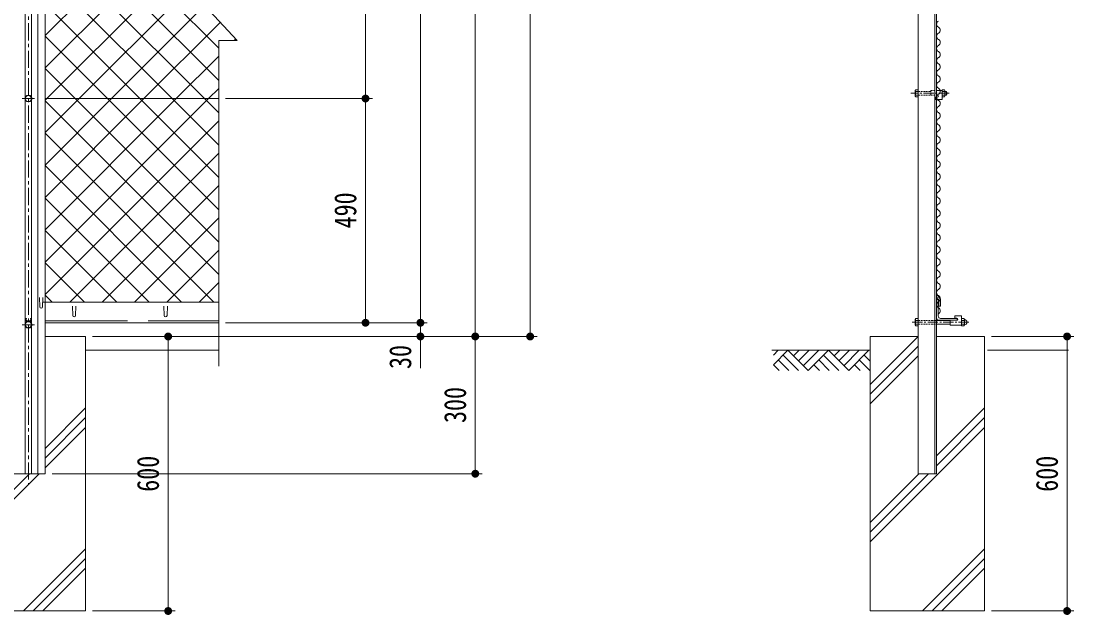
# Model space of a CAD drawing. Units: millimetres, scale not verified. Extents: x -4455 to 4455, y -3150 to 3150.
# Drawn here: x -1509 to 793, y -767 to 531 of the extents above; entities that cross this region are included whole.
import ezdxf
from ezdxf.enums import TextEntityAlignment as Align

# ---------------------------------------------------------------- set-up
doc = ezdxf.new("R2010")
doc.units = ezdxf.units.MM
doc.header["$LTSCALE"] = 30
for name, pattern in [('DASHED', [7.5, 6, -1.5]), ('USER1', [2, 1.25, -0.25, 0.25, -0.25]), ('USER2', [0.1875, 0.125, -0.0625]), ('USER3', [4, 2.5, -0.5, 0.5, -0.5]), ('USER4', [1.125, 0.75, -0.125, 0.125, -0.125])]:
    doc.linetypes.add(name, pattern=pattern)
for name, color, linetype, lineweight in [('0-1_D-STR2', 2, 'Continuous', 13), ('0-2_D-STR1', 1, 'Continuous', 18), ('0-3_D-STR-DIM', 4, 'Continuous', 13), ('0-4_D-BMK', 2, 'USER4', 13), ('0-5_8部品', 7, 'Continuous', 9), ('0-6_D-STR3', 3, 'Continuous', 13), ('0-7_GL', 7, 'Continuous', 9), ('0-9_0', 1, 'Continuous', 18), ('0-B_SUNPOU', 1, 'Continuous', 18), ('0-C_7詳細', 3, 'Continuous', 18), ('0-E_1部材', 7, 'Continuous', 9), ('0-F_4基礎', 4, 'Continuous', 18)]:
    doc.layers.add(name, color=color, linetype=linetype, lineweight=lineweight)
doc.styles.add('ＭＳ ゴシック', font='')
doc.styles.get('ＭＳ ゴシック').set_extended_font_data('MS Gothic')

# ---------------------------------------------------------------- blocks, each defined once
blk = doc.blocks.new('M1')
at = {"layer": '0-B_SUNPOU'}
blk.add_line((-7.5, 0), (-57.86, 0), dxfattribs=at)
for points in [[(0, 0), (-7.5, 0), (-7.44, 0.94)], [(0, 0), (-7.44, -0.94), (-7.5, 0)], [(0, 0), (-7.44, 0.94), (-7.26, 1.87)], [(0, 0), (-7.26, -1.87), (-7.44, -0.94)], [(0, 0), (-7.26, 1.87), (-6.97, 2.76)], [(0, 0), (-6.97, -2.76), (-7.26, -1.87)], [(0, 0), (-6.97, 2.76), (-6.57, 3.61)], [(0, 0), (-6.57, -3.61), (-6.97, -2.76)], [(0, 0), (-6.57, 3.61), (-6.07, 4.41)], [(0, 0), (-6.07, -4.41), (-6.57, -3.61)], [(0, 0), (-6.07, 4.41), (-5.47, 5.13)], [(0, 0), (-5.47, -5.13), (-6.07, -4.41)], [(0, 0), (-5.47, 5.13), (-4.78, 5.78)], [(0, 0), (-4.78, -5.78), (-5.47, -5.13)], [(0, 0), (-4.78, 5.78), (-4.02, 6.33)], [(0, 0), (-4.02, -6.33), (-4.78, -5.78)], [(0, 0), (-4.02, 6.33), (-3.19, 6.79)], [(0, 0), (-3.19, -6.79), (-4.02, -6.33)], [(0, 0), (-3.19, 6.79), (-2.32, 7.13)], [(0, 0), (-2.32, -7.13), (-3.19, -6.79)], [(0, 0), (-2.32, 7.13), (-1.41, 7.37)], [(0, 0), (-1.41, -7.37), (-2.32, -7.13)], [(0, 0), (-1.41, 7.37), (-0.47, 7.49)], [(0, 0), (-0.47, -7.49), (-1.41, -7.37)], [(0, 0), (-0.47, 7.49), (0.47, 7.49)], [(0, 0), (0.47, -7.49), (-0.47, -7.49)], [(0, 0), (0.47, 7.49), (1.41, 7.37)], [(0, 0), (1.41, 7.37), (2.32, 7.13)], [(0, 0), (2.32, 7.13), (3.19, 6.79)], [(0, 0), (3.19, 6.79), (4.02, 6.33)], [(0, 0), (4.02, 6.33), (4.78, 5.78)], [(0, 0), (4.78, 5.78), (5.47, 5.13)], [(0, 0), (5.47, 5.13), (6.07, 4.41)], [(0, 0), (6.07, 4.41), (6.57, 3.61)], [(0, 0), (6.57, 3.61), (6.97, 2.76)], [(0, 0), (6.97, 2.76), (7.26, 1.87)], [(0, 0), (7.26, 1.87), (7.44, 0.94)], [(0, 0), (7.44, 0.94), (7.5, 0)], [(0, 0), (1.41, -7.37), (0.47, -7.49)], [(0, 0), (2.32, -7.13), (1.41, -7.37)], [(0, 0), (3.19, -6.79), (2.32, -7.13)], [(0, 0), (4.02, -6.33), (3.19, -6.79)], [(0, 0), (4.78, -5.78), (4.02, -6.33)], [(0, 0), (5.47, -5.13), (4.78, -5.78)], [(0, 0), (6.07, -4.41), (5.47, -5.13)], [(0, 0), (6.57, -3.61), (6.07, -4.41)], [(0, 0), (6.97, -2.76), (6.57, -3.61)], [(0, 0), (7.26, -1.87), (6.97, -2.76)], [(0, 0), (7.44, -0.94), (7.26, -1.87)], [(0, 0), (7.5, 0), (7.44, -0.94)]]:
    blk.add_solid(points, dxfattribs=at)
blk = doc.blocks.new('GL-マーク')
at = {"layer": '0-9_0'}
for p, q in [((-418.12, -21.21), (-396.91, 0)), ((-418.12, -63.64), (-354.48, 0)), ((-354.48, 0), (-265.86, -88.62)), ((-304.52, 0), (-329.5, -24.98)), ((-262.09, 0), (-308.29, -46.2)), ((-219.67, 0), (-287.08, -67.41)), ((-177.24, 0), (-265.86, -88.62)), ((-177.24, 0), (-88.62, -88.62)), ((-127.28, 0), (-152.26, -24.98)), ((-84.85, 0), (-131.05, -46.19)), ((-42.43, 0), (-109.83, -67.41)), ((0, 0), (-88.62, -88.62)), ((-396.91, -42.43), (-350.71, -88.62)), ((-375.7, -21.21), (-308.29, -88.62)), ((-219.67, -42.43), (-173.47, -88.62)), ((-198.45, -21.21), (-131.05, -88.62)), ((3.77, -88.62), (-42.43, -42.43)), ((4.99, -47.42), (-21.21, -21.21)), ((-418.12, -63.64), (-393.14, -88.62)), ((-240.88, -63.64), (-215.9, -88.62)), ((-38.66, -88.62), (-63.64, -63.64))]:
    blk.add_line(p, q, dxfattribs=at)

msp = doc.modelspace()

# ---------------------------------------------------------------- linework, layer by layer
at = {"layer": '0-1_D-STR2'}
for p, q in [((-1456.73, 499.62), (-1104.34, 852.01)), ((-1077.07, 472.1), (-1456.73, 851.76)), ((-1456.73, 428.91), (-1077.07, 808.57)), ((-1077.07, 401.39), (-1456.73, 781.05)), ((-1452.92, 362.01), (-1077.07, 737.86)), ((-1108.4, 362.01), (-1456.73, 710.34)), ((-1382.21, 362.01), (-1077.07, 667.15)), ((-1179.11, 362.01), (-1456.73, 639.63)), ((-1249.83, 362.01), (-1456.73, 568.92)), ((-1320.54, 362.01), (-1456.73, 498.21)), ((-1043.48, 488.61), (-1040.16, 491.93)), ((-1391.25, 362.01), (-1456.73, 427.49)), ((-1456.73, 358.19), (-1452.92, 362.01)), ((-1456.73, 287.48), (-1382.21, 362.01)), ((-1077.07, -22.88), (-1456.73, 356.78)), ((-1077.07, 47.83), (-1391.25, 362.01)), ((-1077.07, 118.54), (-1320.54, 362.01)), ((-1077.07, 189.26), (-1249.83, 362.01)), ((-1077.07, 259.97), (-1179.11, 362.01)), ((-1077.07, 330.68), (-1108.4, 362.01)), ((-1456.73, -66.07), (-1077.07, 313.59)), ((-1087.67, -82.99), (-1456.73, 286.07)), ((-1402.94, -82.99), (-1077.07, 242.88)), ((-1158.38, -82.99), (-1456.73, 215.36)), ((-1332.23, -82.99), (-1077.07, 172.17)), ((-1229.09, -82.99), (-1456.73, 144.65)), ((-1261.52, -82.99), (-1077.07, 101.46)), ((-1299.8, -82.99), (-1456.73, 73.94)), ((-1190.81, -82.99), (-1077.07, 30.75)), ((-1370.51, -82.99), (-1456.73, 3.23)), ((-1120.1, -82.99), (-1077.07, -39.96)), ((-1441.22, -82.99), (-1456.73, -67.48))]:
    msp.add_line(p, q, dxfattribs=at)
at = {"layer": '0-1_D-STR2', "color": 7, "lineweight": 9}
msp.add_line((-1456.73, 362.01), (-1077.07, 362.01), dxfattribs=at)
at = {"layer": '0-1_D-STR2'}
for points in [[(-1456.73, 216.77), (-1311.5, 362.01), (-1108.25, 565.26)], [(-1456.73, 146.06), (-1240.79, 362.01), (-1074.2, 528.6)], [(-1456.73, 75.35), (-1170.08, 362.01), (-1077.07, 455.01)], [(-1456.73, 4.64), (-1099.37, 362.01), (-1077.07, 384.3)]]:
    msp.add_lwpolyline(points, dxfattribs=at)
for centre, start, end in [((499.91, 524.71), 118.07249, 241.92751), ((492.8, 511.38), 298.07249, 61.92751), ((499.91, 498.05), 118.07249, 241.92751), ((492.8, 484.71), 298.07249, 61.92751), ((499.91, 471.38), 118.07249, 241.92751), ((492.8, 458.05), 298.07249, 61.92751), ((499.91, 444.71), 118.07249, 241.92751), ((492.8, 431.38), 298.07249, 61.92751), ((499.91, 418.05), 118.07249, 241.92751), ((499.91, 391.38), 118.07249, 241.92751), ((492.8, 404.71), 298.07249, 61.92751), ((499.91, 364.71), 118.07249, 241.92751), ((492.8, 378.05), 298.07249, 61.92751), ((492.8, 351.38), 298.07249, 61.92751), ((499.91, 338.05), 118.07249, 241.92751), ((492.8, 324.71), 298.07249, 61.92751), ((499.91, 311.38), 118.07249, 241.92751), ((492.8, 298.05), 298.07249, 61.92751), ((499.91, 284.71), 118.07249, 241.92751), ((492.8, 271.38), 298.07249, 61.92751), ((499.91, 258.05), 118.07249, 241.92751), ((499.91, 231.38), 118.07249, 241.92751), ((492.8, 244.71), 298.07249, 61.92751), ((499.91, 204.71), 118.07249, 241.92751), ((492.8, 218.05), 298.07249, 61.92751), ((499.91, 178.05), 118.07249, 241.92751), ((492.8, 191.38), 298.07249, 61.92751), ((492.8, 164.71), 298.07249, 61.92751), ((499.91, 151.38), 118.07249, 241.92751), ((492.8, 138.05), 298.07249, 61.92751), ((499.91, 124.71), 118.07249, 241.92751), ((492.8, 111.38), 298.07249, 61.92751), ((499.91, 98.05), 118.07249, 241.92751), ((499.91, 71.38), 118.07249, 241.92751), ((492.8, 84.71), 298.07249, 61.92751), ((499.91, 44.71), 118.07249, 241.92751), ((492.8, 58.05), 298.07249, 61.92751), ((499.91, 18.05), 118.07249, 241.92751), ((492.8, 31.38), 298.07249, 61.92751), ((492.8, 4.71), 298.07249, 61.92751), ((499.91, -8.62), 118.07249, 241.92751), ((492.8, -21.95), 298.07249, 61.92751), ((499.91, -35.29), 118.07249, 241.92751), ((492.8, -48.62), 298.07249, 61.92751), ((499.91, -61.95), 118.07249, 241.92751), ((492.8, -75.29), 298.07249, 61.92751), ((499.91, -88.62), 118.07249, 241.92751), ((492.8, -101.95), 298.07249, 61.92751)]:
    msp.add_arc(centre, 7.56, start, end, dxfattribs=at)
at = {"layer": '0-2_D-STR1'}
for p, q in [((-1500.23, 1827.95), (-1500.24, -457.99)), ((-1486.23, 1827.95), (-1486.24, -457.99)), ((-1472.73, 1810.15), (-1472.74, -457.99)), ((-1456.73, 1810.15), (-1456.74, -457.99)), ((452.15, 1410.88), (452.15, -457.99)), ((488.65, 1402.78), (488.65, -457.99)), ((492.15, 1402.01), (492.15, -457.99)), ((492.21, -65.86), (500.89, -76.35)), ((-1460.74, -82.99), (-1077.07, -82.99)), ((-1396.99, -91.49), (-1396.24, -111.99)), ((-1389.49, -91.49), (-1390.24, -111.99)), ((-1196.99, -91.49), (-1196.24, -111.99)), ((-1189.49, -91.49), (-1190.24, -111.99)), ((492.15, -71.88), (496.89, -77.59)), ((492.15, -77.38), (494.15, -77.38)), ((492.15, -77.38), (492.15, -117.38)), ((496.15, -79.38), (496.15, -113.38)), ((496.89, -91.43), (496.89, -77.59)), ((500.89, -91.43), (496.89, -91.43)), ((500.89, -91.43), (500.89, -76.35)), ((-1456.74, -127.99), (-1077.07, -127.99)), ((499.65, -122.38), (529.65, -122.38)), ((501.15, -118.38), (535.15, -118.38)), ((537.15, -122.38), (537.15, -120.38)), ((-1529.74, -457.99), (-1456.74, -457.99)), ((492.15, -457.99), (452.15, -457.99))]:
    msp.add_line(p, q, dxfattribs=at)
at = {"layer": '0-2_D-STR1', "linetype": 'DASHED'}
msp.add_line((-1456.74, -123.99), (-1077.07, -123.99), dxfattribs=at)
at = {"layer": '0-2_D-STR1'}
for centre, radius, start, end in [((494.15, -79.38), 2, 0, 90), ((-1393.24, -111.99), 3, 180, 0), ((-1193.24, -111.99), 3, 180, 0), ((501.15, -113.38), 5, 180, 270), ((497.15, -117.38), 5, 180, 270), ((535.15, -120.38), 2, 0, 90)]:
    msp.add_arc(centre, radius, start, end, dxfattribs=at)
at = {"layer": '0-3_D-STR-DIM', "color": 1, "lineweight": 18}
for p, q in [((-396.22, 1775.65), (-396.22, -123.49)), ((-636.22, -93.49), (-636.22, 1307.51)), ((-516.22, 1307.51), (-516.22, -123.49)), ((-756.22, 817.51), (-756.22, 396.51)), ((-1062.07, 362.01), (-741.22, 362.01)), ((-1062.07, 362.01), (-741.22, 362.01)), ((-756.22, 327.51), (-756.22, -93.49)), ((-636.22, -93.49), (-636.22, -58.99)), ((-1062.07, -127.99), (-621.22, -127.99)), ((-1062.07, -127.99), (-741.22, -127.99)), ((-1062.07, -127.99), (-621.22, -127.99)), ((-636.22, -127.99), (-636.22, -157.99)), ((-1353.24, -157.99), (-621.22, -157.99)), ((-1353.24, -157.99), (-501.22, -157.99)), ((-1353.24, -157.99), (-501.22, -157.99)), ((-1353.24, -157.99), (-1172.74, -157.99)), ((-1353.24, -157.99), (-381.22, -157.99)), ((612.15, -157.99), (792.65, -157.99)), ((-1187.74, -192.49), (-1187.74, -723.49)), ((-636.22, -192.49), (-636.22, -226.99)), ((-516.22, -192.49), (-516.22, -423.49)), ((777.65, -192.49), (777.65, -723.49)), ((-1441.24, -457.99), (-501.22, -457.99)), ((-1353.24, -757.99), (-1172.74, -757.99)), ((612.15, -757.99), (792.65, -757.99))]:
    msp.add_line(p, q, dxfattribs=at)
at = {"layer": '0-3_D-STR-DIM'}
for p, q in [((-1117.07, 574.77), (-1037.07, 488.61)), ((-1077.07, 488.61), (-1077.07, -223.07)), ((-1077.07, 488.61), (-1037.07, 488.61))]:
    msp.add_line(p, q, dxfattribs=at)
at = {"layer": '0-4_D-BMK', "linetype": 'USER1'}
msp.add_line((-1493.24, 1846.63), (-1493.24, -480.83), dxfattribs=at)
at = {"layer": '0-4_D-BMK'}
for p, q in [((519.77, 373.44), (436.28, 373.44)), ((562.85, -126.83), (437.39, -126.83))]:
    msp.add_line(p, q, dxfattribs=at)
at = {"layer": '0-4_D-BMK', "linetype": 'USER3'}
msp.add_line((-1506.67, -132.44), (-1479.79, -132.44), dxfattribs=at)
msp.add_line((-1506.67, -132.44), (-1479.79, -132.44), dxfattribs=at)
at = {"layer": '0-5_8部品', "color": 1, "linetype": 'USER1', "lineweight": 18}
msp.add_line((-1506.67, 362.01), (-1479.79, 362.01), dxfattribs=at)
at = {"layer": '0-5_8部品'}
for p, q in [((-1469.21, -72.84), (-1468.46, -93.34)), ((-1461.71, -72.84), (-1462.46, -93.34))]:
    msp.add_line(p, q, dxfattribs=at)
at = {"layer": '0-5_8部品', "color": 3, "lineweight": 18}
msp.add_lwpolyline([(-1485.4, 362.01), (-1489.32, 355.22), (-1497.16, 355.22), (-1501.08, 362.01), (-1497.16, 368.8), (-1489.32, 368.8)], close=True, dxfattribs=at)
msp.add_circle((-1493.24, 362.01), 6.8, dxfattribs=at)
at = {"layer": '0-5_8部品'}
msp.add_arc((-1465.46, -93.34), 3, 180, 0, dxfattribs=at)
at = {"layer": '0-6_D-STR3'}
for p, q in [((445.75, 379.36), (446.86, 381.28)), ((445.75, 367.52), (445.75, 379.36)), ((446.44, 377.44), (452.15, 377.44)), ((446.44, 369.44), (452.15, 369.44)), ((446.86, 381.28), (452.15, 381.28)), ((452.15, 365.6), (452.15, 381.28)), ((492.15, 379.76), (504.22, 379.76)), ((492.15, 369.26), (493.97, 369.26)), ((504.22, 365.6), (504.22, 381.28)), ((504.22, 379.76), (504.22, 359.76)), ((509.94, 377.44), (504.22, 377.44)), ((509.94, 369.44), (504.22, 369.44)), ((510.62, 367.52), (510.62, 379.36)), ((510.62, 377.44), (514.18, 377.44)), ((510.62, 369.44), (514.18, 369.44)), ((514.18, 369.44), (514.18, 377.44)), ((445.75, 367.52), (446.86, 365.6)), ((446.86, 365.6), (452.15, 365.6)), ((490.02, 364.76), (493.97, 364.76)), ((490.02, 359.76), (504.22, 359.76)), ((509.51, 365.6), (504.22, 365.6)), ((510.62, 367.52), (509.51, 365.6)), ((531.96, -113.15), (546.96, -113.15)), ((531.96, -118.15), (531.96, -113.15)), ((546.96, -133.15), (546.96, -113.15)), ((445.75, -132.75), (445.75, -120.91)), ((445.75, -132.75), (446.86, -134.67)), ((446.44, -122.83), (452.15, -122.83)), ((446.44, -130.83), (452.15, -130.83)), ((446.86, -134.67), (452.15, -134.67)), ((452.15, -134.67), (452.15, -118.99)), ((487.25, -122.83), (521.96, -122.83)), ((492.15, -130.83), (522.01, -130.83)), ((521.96, -133.15), (521.96, -122.65)), ((521.96, -122.65), (536.71, -122.65)), ((521.96, -133.15), (546.96, -133.15)), ((531.96, -118.15), (536.71, -118.15)), ((552.25, -118.99), (546.96, -118.99)), ((546.96, -118.99), (546.96, -134.67)), ((552.68, -122.83), (546.96, -122.83)), ((552.68, -130.83), (546.96, -130.83)), ((553.36, -120.91), (552.25, -118.99)), ((553.36, -120.91), (553.36, -132.75))]:
    msp.add_line(p, q, dxfattribs=at)
at = {"layer": '0-6_D-STR3', "color": 1, "linetype": 'USER2'}
for p, q in [((452.15, 377.44), (480.02, 377.44)), ((452.15, 369.44), (480.02, 369.44)), ((480.02, 379.76), (480.02, 369.26)), ((480.02, 379.76), (492.15, 379.76)), ((480.02, 369.26), (492.15, 369.26)), ((490.02, 364.76), (490.02, 359.76)), ((-1499.49, -129.69), (-1499.49, -118.76)), ((-1499.49, -129.69), (-1499.49, -118.76)), ((-1497.49, -118.76), (-1499.49, -118.76)), ((-1497.49, -123.76), (-1499.49, -123.76)), ((-1497.49, -123.76), (-1499.49, -123.76)), ((-1498.66, -128.26), (-1499.49, -128.26)), ((-1498.66, -128.26), (-1499.49, -128.26)), ((-1497.49, -126.22), (-1497.49, -118.76)), ((-1497.49, -123.99), (-1488.99, -123.99)), ((-1497.49, -123.99), (-1488.99, -123.99)), ((-1488.99, -118.76), (-1486.99, -118.76)), ((-1488.99, -126.22), (-1488.99, -118.76)), ((-1488.99, -123.76), (-1486.99, -123.76)), ((-1488.99, -123.76), (-1486.99, -123.76)), ((-1487.81, -128.26), (-1486.99, -128.26)), ((-1487.81, -128.26), (-1486.99, -128.26)), ((-1486.99, -129.69), (-1486.99, -118.76)), ((-1486.99, -129.69), (-1486.99, -118.76)), ((452.15, -122.83), (492.15, -122.83)), ((452.15, -130.83), (492.15, -130.83))]:
    msp.add_line(p, q, dxfattribs=at)
at = {"layer": '0-6_D-STR3', "color": 1}
for p, q in [((510.62, 376.64), (514.58, 376.64)), ((510.62, 370.24), (514.58, 370.24))]:
    msp.add_line(p, q, dxfattribs=at)
at = {"layer": '0-6_D-STR3'}
for points in [[(510.62, 379.36), (509.51, 381.28), (504.22, 381.28)], [(445.75, -120.91), (446.86, -118.99), (452.15, -118.99)], [(553.36, -132.75), (552.25, -134.67), (546.96, -134.67)]]:
    msp.add_lwpolyline(points, dxfattribs=at)
msp.add_lwpolyline([(-1485.4, -132.44), (-1489.32, -139.23), (-1497.16, -139.23), (-1501.08, -132.44), (-1497.16, -125.65), (-1489.32, -125.65)], close=True, dxfattribs=at)
msp.add_lwpolyline([(-1485.4, -132.44), (-1489.32, -139.23), (-1497.16, -139.23), (-1501.08, -132.44), (-1497.16, -125.65), (-1489.32, -125.65)], close=True, dxfattribs=at)
at = {"layer": '0-6_D-STR3', "color": 1, "linetype": 'USER2'}
for points in [[(-1497.49, -126.22), (-1497.49, -118.76), (-1499.49, -118.76)], [(-1488.99, -126.22), (-1488.99, -118.76), (-1486.99, -118.76)]]:
    msp.add_lwpolyline(points, dxfattribs=at)
at = {"layer": '0-6_D-STR3'}
msp.add_circle((-1493.24, -132.44), 6.8, dxfattribs=at)
msp.add_circle((-1493.24, -132.44), 6.8, dxfattribs=at)
for centre, radius, start, end in [((448.78, 379.36), 3.03, 180, 219.3382), ((457.75, 373.44), 12, 160.52878, 199.47122), ((448.78, 367.52), 3.03, 140.6618, 180), ((493.97, 367.01), 2.25, 270, 90), ((507.59, 379.36), 3.03, 320.6618, 0), ((498.62, 373.44), 12, 340.52878, 19.47122), ((507.59, 367.52), 3.03, 0, 39.3382), ((507.25, 373.44), 8, 330, 30), ((448.78, -120.91), 3.03, 180, 219.3382), ((457.75, -126.83), 12, 160.52878, 199.47122), ((448.78, -132.75), 3.03, 140.6618, 180), ((536.71, -120.4), 2.25, 270, 90), ((550.33, -120.91), 3.03, 320.6618, 0), ((541.36, -126.83), 12, 340.52878, 19.47122), ((550.33, -132.75), 3.03, 0, 39.3382), ((552.57, -126.83), 5.97, 277.58062, 82.41938)]:
    msp.add_arc(centre, radius, start, end, dxfattribs=at)
at = {"layer": '0-7_GL'}
for p, q in [((-1368.24, -187.99), (-1077.07, -187.99)), ((132.43, -187.99), (347.15, -187.99)), ((780.53, -187.99), (603.6, -187.99))]:
    msp.add_line(p, q, dxfattribs=at)
at = {"layer": '0-C_7詳細', "color": 7, "lineweight": 9}
msp.add_line((492.15, 364.76), (492.15, 359.76), dxfattribs=at)
at = {"layer": '0-E_1部材'}
msp.add_line((497.15, -122.38), (537.15, -122.38), dxfattribs=at)
at = {"layer": '0-F_4基礎', "color": 7, "lineweight": 9}
for p, q in [((-1456.74, -157.99), (-1368.24, -157.99)), ((-1368.24, -757.99), (-1368.24, -157.99)), ((347.15, -757.99), (347.15, -157.99)), ((347.15, -157.99), (452.15, -157.99)), ((492.15, -157.99), (597.15, -157.99)), ((597.15, -757.99), (597.15, -157.99)), ((-1618.24, -757.99), (-1368.24, -757.99)), ((347.15, -757.99), (597.15, -757.99))]:
    msp.add_line(p, q, dxfattribs=at)
at = {"layer": '0-F_4基礎'}
for p, q in [((347.15, -262.99), (452.15, -157.99)), ((347.15, -284.2), (452.15, -179.21)), ((347.15, -305.42), (452.15, -200.42)), ((-1456.74, -402.72), (-1368.24, -314.22)), ((492.15, -419.22), (597.15, -314.22)), ((-1456.74, -423.94), (-1368.24, -335.44)), ((492.15, -440.44), (597.15, -335.44)), ((-1456.74, -445.15), (-1368.24, -356.65)), ((347.15, -606.65), (597.15, -356.65)), ((-1618.24, -606.65), (-1469.58, -457.99)), ((-1618.24, -585.44), (-1490.79, -457.99)), ((347.15, -585.44), (474.6, -457.99)), ((347.15, -564.22), (453.39, -457.99)), ((-1504.18, -757.99), (-1368.24, -622.05)), ((-1482.97, -757.99), (-1368.24, -643.26)), ((461.21, -757.99), (597.15, -622.05)), ((482.42, -757.99), (597.15, -643.26)), ((-1461.76, -757.99), (-1368.24, -664.47)), ((503.63, -757.99), (597.15, -664.47))]:
    msp.add_line(p, q, dxfattribs=at)

# ---------------------------------------------------------------- block references
at = {"layer": '0-3_D-STR-DIM', "xscale": 1.15, "yscale": 1.15}
for p, rotation in [((-756.22, 362.01), 270), ((-756.22, 362.01), 90), ((-756.22, -127.99), 270), ((-636.22, -127.99), 270), ((-636.22, -127.99), 270), ((-516.22, -157.99), 270), ((-396.22, -157.99), 270), ((-1187.74, -157.99), 90), ((-636.22, -157.99), 90), ((-516.22, -157.99), 90), ((777.65, -157.99), 90), ((-516.22, -457.99), 270), ((-1187.74, -757.99), 270), ((777.65, -757.99), 270)]:
    msp.add_blockref('M1', p, dxfattribs=dict(at, rotation=rotation))
at = {"layer": '0-7_GL', "xscale": 0.5, "yscale": 0.5}
msp.add_blockref('GL-マーク', (344.5, -188.14), dxfattribs=at)

# ---------------------------------------------------------------- texts
at = {"layer": '0-3_D-STR-DIM', "color": 3, "style": 'ＭＳ ゴシック', "width": 0.8}
for s, p in [('490', (-761.97, 78.21)), ('30', (-641.85, -229.06)), ('300', (-521.97, -347.09)), ('600', (-1193.49, -497.39)), ('600', (771.9, -497.39))]:
    msp.add_text(s, height=48.17, rotation=90, dxfattribs=at).set_placement(p, align=Align.BOTTOM_LEFT)

doc.saveas('drawing.dxf')
